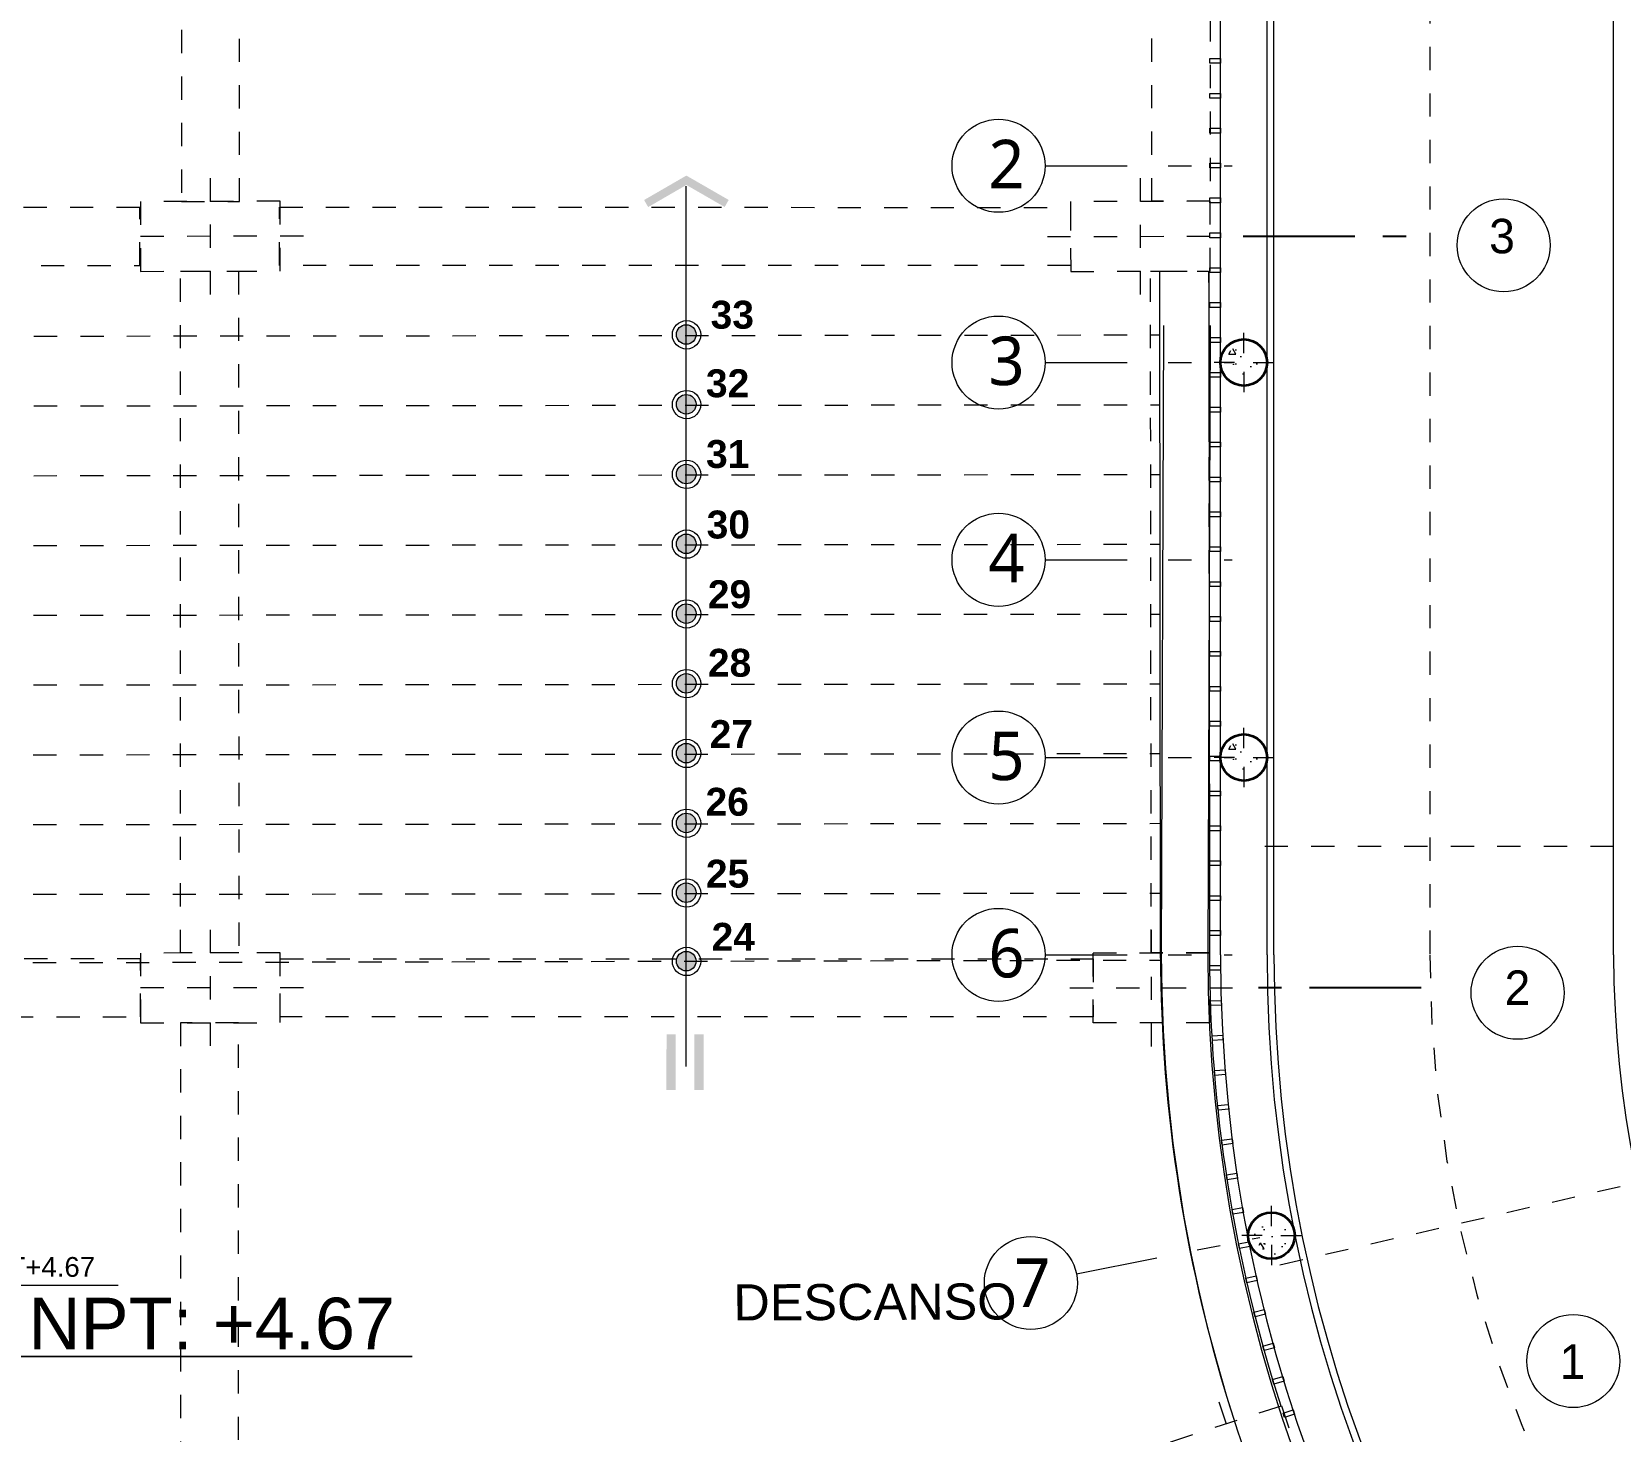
# Model space of a CAD drawing. Header units: metres. Extents: x 28 to 239, y -1 to 113.
# Drawn here: x 100.41 to 107.23, y 86.51 to 92.52 of the extents above; entities that cross this region are included whole.
import ezdxf
from ezdxf.enums import TextEntityAlignment as Align

# ---------------------------------------------------------------- set-up
doc = ezdxf.new("R2010")
doc.units = ezdxf.units.M
for name, pattern in [('ACAD_ISO10W100', [18.5, 12, -3, 0.5, -3]), ('DASHED2', [0.375, 0.25, -0.125]), ('Dot & Dashed', [0.670277762413025, 0.352777767181396, -0.176388883590699, 0, -0.14111111164093])]:
    doc.linetypes.add(name, pattern=pattern)
for name, color, linetype in [('CELOSIA', 40, 'Continuous'), ('EJE', 40, 'Continuous'), ('TEXT', 7, 'Continuous')]:
    doc.layers.add(name, color=color, linetype=linetype)
for name, color, linetype, lineweight in [('EJES', 1, 'Continuous', 13), ('Equipamiento SR', 23, 'Continuous', 0), ('ES-Acero', 12, 'Continuous', 13), ('GRAFO 0 BLANCO', 7, 'Continuous', 0), ('GRAFO00', 7, 'Continuous', 0), ('GRAFO01', 7, 'Continuous', 0), ('linea 001', 252, 'Continuous', 0), ('Proyeccciones', 1, 'DASHED2', 18), ('Structural - Bearing_Pen_No__20', 1, 'Continuous', 0), ('TEXTO 100', 7, 'Continuous', 20)]:
    doc.layers.add(name, color=color, linetype=linetype, lineweight=lineweight)
for name, color, linetype, lineweight, true_color in [('Structural - Bearing_Pen_No__169', 7, 'Continuous', 13, 0x68b353), ('Structural - Bearing_Pen_No__28', 7, 'Continuous', 35, 0xa80f02), ('Structural - Combined_Pen_No__161', 7, 'Continuous', 13, 0x6a6a6a)]:
    doc.layers.add(name, color=color, linetype=linetype, lineweight=lineweight, true_color=true_color)
doc.styles.add('Generales', font='trebuc.ttf', dxfattribs={"height": 0.1})
doc.styles.add('GENERATED_STYLE_1', font='arialbd.ttf')
doc.styles.add('GENERATED_STYLE_2', font='arial.ttf')
doc.styles.add('JOS', font='arial.ttf', dxfattribs={"height": 1})
doc.styles.add('SEYMAR', font='GOTHIC.TTF', dxfattribs={"height": 0.05})
doc.styles.add('TEXTO PETER - UAC', font='swisse.ttf')

# ---------------------------------------------------------------- blocks, each defined once
blk = doc.blocks.new('CC 20')
at = {"layer": 'Structural - Bearing_Pen_No__169', "linetype": 'Continuous', "lineweight": 13, "true_color": 0x68b353}
h = blk.add_hatch(dxfattribs=at)
h.set_pattern_fill('STRUCTURAL_CONCRETE', color=85, scale=0.5, style=0, pattern_type=2)
h.set_pattern_definition([(0, (2785.243095673833, 1847.384106738051), (0, 0.3117691577510656), [0.0300000011921, -0.1500000059605]), (0, (2785.333095677409, 1847.539991310553), (0, 0.3117691577510656), [0.0300000011921, -0.1500000059605]), (60.00000000000014, (2785.243095673833, 1847.384106738051), (-0.2700000107289013, 0.1558845788755322), [0.0300000011921, -0.1500000059605]), (60.00000000000014, (2785.423095680985, 1847.384106738051), (-0.2700000107289013, 0.1558845788755322), [0.0300000011921, -0.1500000059605]), (120.0000000000003, (2785.273095675025, 1847.384106738051), (0.2700000107289002, 0.1558845788755341), [0.03000000119209997, -0.1500000059604998]), (120.0000000000003, (2785.453095682177, 1847.384106738051), (0.2700000107289002, 0.1558845788755341), [0.03000000119209997, -0.1500000059604998]), (0, (2785.243095673833, 1847.414106739243), (0, 0.0600000023842), [0, -0.0600000023842, 0, -0.0900000035763]), (44.99999999999999, (2785.273095675025, 1847.414106739243), (-0.04242640855707682, 0.04242640855707686), [0, -0.04500000178815, 0, -0.07500000298025])])
h.paths.add_polyline_path([(2788.202981145824, 1849.662965080386), (2788.302981145824, 1849.762965080386), (2788.202981063535, 1849.862965080385), (2788.10385682874, 1849.776169994727)])
at = {"layer": 'Structural - Bearing_Pen_No__20', "color": 1, "linetype": 'Continuous', "lineweight": 0}
for p, q in [((2788.202981063535, 1849.802965025247), (2788.202981063535, 1849.890465025246)), ((2788.162981200963, 1849.762964998097), (2788.075481200963, 1849.762964998097)), ((2788.242981200963, 1849.762964998097), (2788.330481200963, 1849.762964998097)), ((2788.202981063535, 1849.722965025246), (2788.202981063535, 1849.635465025247))]:
    blk.add_line(p, q, dxfattribs=at)
at = {"layer": 'Structural - Bearing_Pen_No__28', "color": 14, "linetype": 'Continuous', "lineweight": 35, "true_color": 0xa80f02}
blk.add_circle((2788.202981145824, 1849.762965080386), 0.1, dxfattribs=at)
blk = doc.blocks.new('RR')
at = {"layer": 'Structural - Bearing_Pen_No__169', "linetype": 'Continuous', "lineweight": 13, "true_color": 0x68b353}
h = blk.add_hatch(dxfattribs=at)
h.set_pattern_fill('STRUCTURAL_CONCRETE', color=85, scale=0.5, style=0, pattern_type=2)
h.set_pattern_definition([(0, (-17.02891547372388, -6.13365549870764), (0, 0.3117691577510656), [0.0300000011921, -0.1500000059605]), (0, (-16.93891547014761, -5.977770926206404), (0, 0.3117691577510656), [0.0300000011921, -0.1500000059605]), (60.00000000000014, (-17.02891547372388, -6.13365549870764), (-0.2700000107289013, 0.1558845788755322), [0.0300000011921, -0.1500000059605]), (60.00000000000014, (-16.84891546657133, -6.13365549870764), (-0.2700000107289013, 0.1558845788755322), [0.0300000011921, -0.1500000059605]), (120.0000000000003, (-16.99891547253179, -6.13365549870764), (0.2700000107289002, 0.1558845788755341), [0.03000000119209996, -0.1500000059604996]), (120.0000000000003, (-16.81891546537923, -6.13365549870764), (0.2700000107289002, 0.1558845788755341), [0.03000000119209996, -0.1500000059604996]), (0, (-17.02891547372388, -6.103655497515547), (0, 0.0600000023842), [0, -0.0600000023842, 0, -0.0900000035763]), (44.99999999999999, (-16.99891547253179, -6.103655497515547), (-0.04242640855707682, 0.04242640855707686), [0, -0.04500000178815, 0, -0.07500000298025])])
h.paths.add_polyline_path([(-14.06903000173276, -3.854797156373252), (-13.96903000173285, -3.754797156373343), (-14.06903008402156, -3.654797156373434), (-14.16815431881611, -3.741592242032084)])
h = blk.add_hatch(dxfattribs=at)
h.set_pattern_fill('STRUCTURAL_CONCRETE', color=85, scale=0.5, style=0, pattern_type=2)
h.set_pattern_definition([(0, (-17.02891547372388, -7.832085082565072), (0, 0.3117691577510656), [0.0300000011921, -0.1500000059605]), (0, (-16.93891547014761, -7.676200510063836), (0, 0.3117691577510656), [0.0300000011921, -0.1500000059605]), (60.00000000000014, (-17.02891547372388, -7.832085082565072), (-0.2700000107289013, 0.1558845788755322), [0.0300000011921, -0.1500000059605]), (60.00000000000014, (-16.84891546657133, -7.832085082565072), (-0.2700000107289013, 0.1558845788755322), [0.0300000011921, -0.1500000059605]), (120.0000000000003, (-16.99891547253179, -7.832085082565072), (0.2700000107289002, 0.1558845788755341), [0.03000000119209996, -0.1500000059604996]), (120.0000000000003, (-16.81891546537923, -7.832085082565072), (0.2700000107289002, 0.1558845788755341), [0.03000000119209996, -0.1500000059604996]), (0, (-17.02891547372388, -7.802085081372979), (0, 0.0600000023842), [0, -0.0600000023842, 0, -0.0900000035763]), (44.99999999999999, (-16.99891547253179, -7.802085081372979), (-0.04242640855707682, 0.04242640855707686), [0, -0.04500000178815, 0, -0.07500000298025])])
h.paths.add_polyline_path([(-14.06903000173276, -5.553226740230684), (-13.96903000173285, -5.453226740230775), (-14.06903008402156, -5.353226740230866), (-14.16815431881611, -5.440021825889517)])
blk.add_line((-14.16903000173301, -6.301656326168541), (-14.16903000173301, -0.1974156017051882))
blk.add_arc((-7.891030001732986, -6.301656326168541), 6.278, 180, 0)
at = {"layer": 'CELOSIA', "linetype": 'Continuous', "lineweight": 5}
for p, q in [((-14.21458611735457, -2.468022805504518), (-14.21458611735457, -2.447415503080151)), ((-14.21458611735457, -2.447415503080151), (-14.16903022764987, -2.447415503080151)), ((-14.16903022764987, -2.447415503080151), (-14.16903022764987, -2.468022805504518)), ((-14.16903022764987, -2.468022805504518), (-14.21458611735457, -2.468022805504518)), ((-14.21458611735457, -2.618022805504552), (-14.21458611735457, -2.597415503080128)), ((-14.21458611735457, -2.597415503080128), (-14.16903022764987, -2.597415503080128)), ((-14.16903022764987, -2.618022805504552), (-14.21458611735457, -2.618022805504552)), ((-14.16903022764987, -2.597415503080128), (-14.16903022764987, -2.618022805504552)), ((-14.21458611735457, -2.768022805504529), (-14.21458611735457, -2.747415503080163)), ((-14.21458611735457, -2.747415503080163), (-14.16903022764987, -2.747415503080163)), ((-14.16903022764987, -2.768022805504529), (-14.21458611735457, -2.768022805504529)), ((-14.16903022764987, -2.747415503080163), (-14.16903022764987, -2.768022805504529)), ((-14.21458611735457, -2.918022805504563), (-14.21458611735457, -2.89741550308014)), ((-14.21458611735457, -2.89741550308014), (-14.16903022764987, -2.89741550308014)), ((-14.16903022764987, -2.918022805504563), (-14.21458611735457, -2.918022805504563)), ((-14.16903022764987, -2.89741550308014), (-14.16903022764987, -2.918022805504563)), ((-14.21458611735457, -3.06802280550454), (-14.21458611735457, -3.047415503080117)), ((-14.21458611735457, -3.047415503080117), (-14.16903022764987, -3.047415503080117)), ((-14.16903022764987, -3.06802280550454), (-14.21458611735457, -3.06802280550454)), ((-14.16903022764987, -3.047415503080117), (-14.16903022764987, -3.06802280550454)), ((-14.21458611735457, -3.218022805504518), (-14.21458611735457, -3.197415503080151)), ((-14.21458611735457, -3.197415503080151), (-14.16903022764987, -3.197415503080151)), ((-14.16903022764987, -3.197415503080151), (-14.16903022764987, -3.218022805504518)), ((-14.16903022764987, -3.218022805504518), (-14.21458611735457, -3.218022805504518)), ((-14.21458611735457, -3.368022805504552), (-14.21458611735457, -3.347415503080128)), ((-14.21458611735457, -3.347415503080128), (-14.16903022764987, -3.347415503080128)), ((-14.16903022764987, -3.368022805504552), (-14.21458611735457, -3.368022805504552)), ((-14.16903022764987, -3.347415503080128), (-14.16903022764987, -3.368022805504552)), ((-14.21458611735457, -3.518022805504529), (-14.21458611735457, -3.497415503080163)), ((-14.21458611735457, -3.497415503080163), (-14.16903022764987, -3.497415503080163)), ((-14.16903022764987, -3.518022805504529), (-14.21458611735457, -3.518022805504529)), ((-14.16903022764987, -3.497415503080163), (-14.16903022764987, -3.518022805504529)), ((-14.21458611735457, -3.668022805504563), (-14.21458611735457, -3.64741550308014)), ((-14.21458611735457, -3.64741550308014), (-14.16903022764987, -3.64741550308014)), ((-14.16903022764987, -3.668022805504563), (-14.21458611735457, -3.668022805504563)), ((-14.16903022764987, -3.64741550308014), (-14.16903022764987, -3.668022805504563)), ((-14.21458611735457, -3.81802280550454), (-14.21458611735457, -3.797415503080117)), ((-14.21458611735457, -3.797415503080117), (-14.16903022764987, -3.797415503080117)), ((-14.16903022764987, -3.81802280550454), (-14.21458611735457, -3.81802280550454)), ((-14.16903022764987, -3.797415503080117), (-14.16903022764987, -3.81802280550454)), ((-14.21458631235646, -3.968022530005896), (-14.21458631235646, -3.94741522758153)), ((-14.21458631235646, -3.94741522758153), (-14.1690304226517, -3.94741522758153)), ((-14.1690304226517, -3.94741522758153), (-14.1690304226517, -3.968022530005896)), ((-14.1690304226517, -3.968022530005896), (-14.21458631235646, -3.968022530005896)), ((-14.21458653827329, -4.118022431797726), (-14.21458653827329, -4.09741512937336)), ((-14.21458653827329, -4.09741512937336), (-14.16903064856859, -4.09741512937336)), ((-14.16903064856859, -4.118022431797726), (-14.21458653827329, -4.118022431797726)), ((-14.16903064856859, -4.09741512937336), (-14.16903064856859, -4.118022431797726)), ((-14.21458653827329, -4.26802243179776), (-14.21458653827329, -4.247415129373337)), ((-14.21458653827329, -4.247415129373337), (-14.16903064856859, -4.247415129373337)), ((-14.16903064856859, -4.26802243179776), (-14.21458653827329, -4.26802243179776)), ((-14.16903064856859, -4.247415129373337), (-14.16903064856859, -4.26802243179776)), ((-14.21458653827329, -4.418022431797738), (-14.21458653827329, -4.397415129373314)), ((-14.21458653827329, -4.397415129373314), (-14.16903064856859, -4.397415129373314)), ((-14.16903064856859, -4.418022431797738), (-14.21458653827329, -4.418022431797738)), ((-14.16903064856859, -4.397415129373314), (-14.16903064856859, -4.418022431797738)), ((-14.21458653827329, -4.568022431797715), (-14.21458653827329, -4.547415129373348)), ((-14.21458653827329, -4.547415129373348), (-14.16903064856859, -4.547415129373348)), ((-14.16903064856859, -4.568022431797715), (-14.21458653827329, -4.568022431797715)), ((-14.16903064856859, -4.547415129373348), (-14.16903064856859, -4.568022431797715)), ((-14.21458653827329, -4.718022431797749), (-14.21458653827329, -4.697415129373326)), ((-14.21458653827329, -4.697415129373326), (-14.16903064856859, -4.697415129373326)), ((-14.16903064856859, -4.697415129373326), (-14.16903064856859, -4.718022431797749)), ((-14.16903064856859, -4.718022431797749), (-14.21458653827329, -4.718022431797749)), ((-14.21458653827329, -4.868022431797726), (-14.21458653827329, -4.84741512937336)), ((-14.21458653827329, -4.84741512937336), (-14.16903064856859, -4.84741512937336)), ((-14.16903064856859, -4.84741512937336), (-14.16903064856859, -4.868022431797726)), ((-14.16903064856859, -4.868022431797726), (-14.21458653827329, -4.868022431797726)), ((-14.21458653827329, -5.01802243179776), (-14.21458653827329, -4.997415129373337)), ((-14.21458653827329, -4.997415129373337), (-14.16903064856859, -4.997415129373337)), ((-14.16903064856859, -5.01802243179776), (-14.21458653827329, -5.01802243179776)), ((-14.16903064856859, -4.997415129373337), (-14.16903064856859, -5.01802243179776)), ((-14.21458653827329, -5.168022431797738), (-14.21458653827329, -5.147415129373314)), ((-14.21458653827329, -5.147415129373314), (-14.16903064856859, -5.147415129373314)), ((-14.16903064856859, -5.168022431797738), (-14.21458653827329, -5.168022431797738)), ((-14.16903064856859, -5.147415129373314), (-14.16903064856859, -5.168022431797738)), ((-14.21458653827329, -5.318022431797715), (-14.21458653827329, -5.297415129373348)), ((-14.21458653827329, -5.297415129373348), (-14.16903064856859, -5.297415129373348)), ((-14.16903064856859, -5.318022431797715), (-14.21458653827329, -5.318022431797715)), ((-14.16903064856859, -5.297415129373348), (-14.16903064856859, -5.318022431797715)), ((-14.21458653827329, -5.468022431797749), (-14.21458653827329, -5.447415129373326)), ((-14.21458653827329, -5.447415129373326), (-14.16903064856859, -5.447415129373326)), ((-14.16903064856859, -5.447415129373326), (-14.16903064856859, -5.468022431797749)), ((-14.16903064856859, -5.468022431797749), (-14.21458653827329, -5.468022431797749)), ((-14.21458653827329, -5.618022431797726), (-14.21458653827329, -5.59741512937336)), ((-14.21458653827329, -5.59741512937336), (-14.16903064856859, -5.59741512937336)), ((-14.16903064856859, -5.59741512937336), (-14.16903064856859, -5.618022431797726)), ((-14.16903064856859, -5.618022431797726), (-14.21458653827329, -5.618022431797726)), ((-14.21458653827329, -5.76802243179776), (-14.21458653827329, -5.747415129373337)), ((-14.21458653827329, -5.747415129373337), (-14.16903064856859, -5.747415129373337)), ((-14.16903064856859, -5.76802243179776), (-14.21458653827329, -5.76802243179776)), ((-14.16903064856859, -5.747415129373337), (-14.16903064856859, -5.76802243179776)), ((-14.21458653827329, -5.918022431797738), (-14.21458653827329, -5.897415129373314)), ((-14.21458653827329, -5.897415129373314), (-14.16903064856859, -5.897415129373314)), ((-14.16903064856859, -5.918022431797738), (-14.21458653827329, -5.918022431797738)), ((-14.16903064856859, -5.897415129373314), (-14.16903064856859, -5.918022431797738)), ((-14.21458653825351, -6.068022431404131), (-14.21458653825351, -6.047415128979708)), ((-14.21458653825351, -6.047415128979708), (-14.16903064854881, -6.047415128979708)), ((-14.16903064854881, -6.068022431404131), (-14.21458653825351, -6.068022431404131)), ((-14.16903064854881, -6.047415128979708), (-14.16903064854881, -6.068022431404131)), ((-14.21458653825351, -6.218022431404108), (-14.21458653825351, -6.197415128979685)), ((-14.21458653825351, -6.197415128979685), (-14.16903064854881, -6.197415128979685)), ((-14.16903064854881, -6.197415128979685), (-14.16903064854881, -6.218022431404108)), ((-14.16903064854881, -6.218022431404108), (-14.21458653825351, -6.218022431404108)), ((-14.21458653825351, -6.368022431404086), (-14.21458653825351, -6.347415128979719)), ((-14.21458653825351, -6.347415128979719), (-14.16903064854881, -6.347415128979719)), ((-14.16903064854881, -6.347415128979719), (-14.16903064854881, -6.368022431404086)), ((-14.16903064854881, -6.368022431404086), (-14.21458653825351, -6.368022431404086))]:
    blk.add_line(p, q, dxfattribs=at)
for points in [[(-14.16528907840564, -6.517915720673045), (-14.21081934236503, -6.519443513386705), (-14.2115104426091, -6.49884780282207), (-14.1659801786497, -6.49732001010841)], [(-14.15836488848601, -6.667181296874261), (-14.20384589429256, -6.669792273245591), (-14.20502697493998, -6.649218844709893), (-14.15954596913343, -6.646607868338563)], [(-14.14789015185625, -6.81623979726001), (-14.1932961337836, -6.819932478128635), (-14.19496652573315, -6.799392986802303), (-14.14956054380579, -6.795700305933678)], [(-14.13387080262427, -6.965006777776026), (-14.1791760374484, -6.969779071178408), (-14.18133479439595, -6.949285153015907), (-14.13602955957182, -6.944512859613525)], [(-14.11631478297852, -7.113397959518423), (-14.16149360455015, -7.119247161873076), (-14.16413950352489, -7.098810427010946), (-14.11896068195327, -7.092961224656293)], [(-14.09523203868838, -7.261329276479785), (-14.14025885247347, -7.268252074118834), (-14.14339039453085, -7.247884100298336), (-14.09836358074577, -7.240961302659287)], [(-14.07063451347, -7.408716923173316), (-14.1154838110493, -7.416709394219808), (-14.11909922211998, -7.396421720227963), (-14.07424992454068, -7.38842924918147)], [(-14.04253614221966, -7.555477402110256), (-14.08718251573984, -7.5645350186999), (-14.09127974763493, -7.544339137832566), (-14.04663337411475, -7.535281521242922)], [(-14.01095284311975, -7.701527571102602), (-14.05537099968714, -7.711645201948926), (-14.05994773125843, -7.691552555499683), (-14.01552957469104, -7.68143492465336)], [(-13.97590250862075, -7.846784690364359), (-14.02006728463033, -7.857956603665627), (-14.02512092308521, -7.837978574444094), (-13.98095614707563, -7.826806661142825)], [(-13.93740499530466, -7.991166469385121), (-13.9812913706956, -8.003386336071529), (-13.98681905306611, -7.983534241954771), (-13.94293267767517, -7.971314375268364)], [(-13.89548211263633, -8.134591113548879), (-13.93906522506623, -8.14785201086805), (-13.94506381983075, -8.12813709838889), (-13.90148070740085, -8.11487620106972)], [(-13.85015761060768, -8.276977370472025), (-13.89341276953758, -8.291271785910865), (-13.89987887839501, -8.2717052238865), (-13.85662371946512, -8.25741080844766)]]:
    blk.add_lwpolyline(points, close=True, dxfattribs=at)
at = {"layer": 'EJES', "linetype": 'Dot & Dashed'}
for p, q in [((-14.92310830965559, -2.908992148605535), (-14.11899540207139, -2.908992148605535)), ((-14.92310830965559, -3.754797238662036), (-14.11899540207139, -3.754797238662036)), ((-14.92310830965573, -4.603226740240075), (-14.11899540207156, -4.603226740240075)), ((-14.92310830965567, -5.453226740995547), (-14.1189954020715, -5.453226740995547)), ((-14.92310830965556, -6.301656326168541), (-14.11899540207139, -6.301656326168541))]:
    blk.add_line(p, q, dxfattribs=at)
blk.add_lwpolyline([(-14.78798890279049, -7.673546748899128), (-13.99930923309071, -7.516668608694829)], dxfattribs=at)
at = {"layer": 'EJES', "color": 1}
for centre in [(-15.12310830965566, -2.908992148605535), (-15.12310830965566, -3.754797238662036), (-15.12310830965555, -4.603226740240132), (-15.12310830965555, -5.453226740995547), (-15.12310830965555, -6.301656326168541), (-14.98414595274903, -7.712564813302379)]:
    blk.add_circle(centre, 0.2000000000000114, dxfattribs=at)
at = {"layer": 'linea 001'}
for p, q in [((-13.96903000173273, -6.301656326168541), (-13.96910087394144, -0.2475175664569065)), ((-13.93903000173276, -6.301656326168541), (-13.9391010259576, -0.2775175763914035)), ((-12.47899540819338, -6.301656326168541), (-12.47899540819338, -1.897415601705234))]:
    blk.add_line(p, q, dxfattribs=at)
for radius in [6.077999999999761, 6.04799999999976, 4.587965406460392]:
    blk.add_arc((-7.891030001732986, -6.301656326168541), radius, 180, 0, dxfattribs=at)
at = {"layer": 'Proyeccciones', "linetype": 'DASHED2', "lineweight": 9, "ltscale": 0.4}
for p, q in [((-13.26899540819343, -1.797415601705211), (-13.2689954081934, -6.301656326168541)), ((-12.47899540819338, -5.835469614609053), (-14.05899540819343, -5.835469614609053)), ((-13.91320148146323, -7.633751580844205), (-12.37358771030247, -7.279461501150536))]:
    blk.add_line(p, q, dxfattribs=at)
blk.add_arc((-7.891030001732986, -6.301656326168541), 5.377965406460419, 180, 280.5003547340533, dxfattribs=at)
at = {"layer": 'Structural - Bearing_Pen_No__20', "color": 1, "linetype": 'Continuous', "lineweight": 0}
for p, q in [((-14.06903008402156, -3.714797211512405), (-14.06903008402156, -3.627297211512541)), ((-14.10902994659369, -3.75479723866215), (-14.19652994659378, -3.75479723866215)), ((-14.02902994659331, -3.75479723866215), (-13.94152994659368, -3.75479723866215)), ((-14.06903008402156, -3.794797211512559), (-14.06903008402156, -3.882297211512423)), ((-14.06903008402156, -5.413226795369837), (-14.06903008402156, -5.325726795369974)), ((-14.10902994659369, -5.453226822519582), (-14.19652994659378, -5.453226822519582)), ((-14.02902994659331, -5.453226822519582), (-13.94152994659368, -5.453226822519582)), ((-14.06903008402156, -5.493226795369992), (-14.06903008402156, -5.580726795369856))]:
    blk.add_line(p, q, dxfattribs=at)
at = {"layer": 'Structural - Bearing_Pen_No__28', "color": 14, "linetype": 'Continuous', "lineweight": 35, "true_color": 0xa80f02}
for centre in [(-14.06903000173276, -3.754797156373343), (-14.06903000173276, -5.453226740230775)]:
    blk.add_circle(centre, 0.1, dxfattribs=at)
blk.add_blockref('CC 20', (-2802.152933135359, -1857.271745625833))
at = {"layer": 'EJES', "color": 0, "char_height": 0.1150000000000066, "width": 0.2605924394428747, "attachment_point": 1, "style": 'Generales'}
for s, insert in [('{\\H1.1304x; \\P\\H1.60774x;2}', (-15.16677052475833, -2.580453329864099)), ('{\\H1.1304x; \\P\\H1.60774x;3}', (-15.16677052475833, -3.426258419920714)), ('{\\H1.1304x; \\P\\H1.60774x;4}', (-15.16677052475819, -4.274687921498753)), ('{\\H1.1304x; \\P\\H1.60774x;5}', (-15.16677052475819, -5.124687922254168)), ('{\\H1.1304x; \\P\\H1.60774x;6}', (-15.16677052475819, -5.973117507427219)), ('{\\H1.1304x; \\P\\H1.60774x;7}', (-15.05622521410055, -7.390067608543802))]:
    blk.add_mtext(s, dxfattribs=dict(at, insert=insert))
at = {"layer": 'Structural - Combined_Pen_No__161', "color": 7, "style": 'GENERATED_STYLE_2'}
blk.add_attdef('SUBE', text='', height=0.1200000000000068, rotation=270.000000210916, dxfattribs=at).set_placement((-2.302895165777244, -3.07904611324318), align=Align.MIDDLE_LEFT)
blk = doc.blocks.new('verde')
at = {"layer": 'ES-Acero', "true_color": 0x139b48}
h = blk.add_hatch(color=114, dxfattribs=at)
h.dxf.hatch_style = 1
h.paths.add_polyline_path([(2620.129147124656, 1945.169495782249), (2620.11575471157, 1945.184349848081), (2620.022450918113, 1945.100227227476), (2619.929147124657, 1945.184349848081), (2619.915754711571, 1945.169495782249), (2620.022450918113, 1945.073298573428)])
at = {"layer": 'ES-Acero', "color": 112}
blk.add_lwpolyline([(2620.731353600055, 1945.286762900452), (2620.022450918113, 1945.286762900452), (2620.022450918113, 1945.100227227476)], dxfattribs=at)
at = {"layer": 'ES-Acero', "color": 114, "true_color": 0x139b48}
blk.add_lwpolyline([(2620.129147124656, 1945.169495782249), (2620.11575471157, 1945.184349848081), (2620.022450918113, 1945.100227227476), (2619.929147124657, 1945.184349848081), (2619.915754711571, 1945.169495782249), (2620.022450918113, 1945.073298573428)], close=True, dxfattribs=at)
blk = doc.blocks.new('ERF')
at = {"layer": 'Equipamiento SR'}
for points in [[(0.8326611505045207, 5.783918643462854, -1), (0.8923214893089266, 5.72478621867667, -1)], [(0.8326611505045207, 5.783918643463082, -1), (0.8923214893093814, 5.724786218676897, -1)], [(0.8326611505045207, 5.483918468944509, -1), (0.8923214893089266, 5.424786044158324, -1)], [(0.8326611505045207, 5.483918468944736, -1), (0.8923214893093814, 5.424786044158552, -1)], [(0.8326611505045207, 5.183918294426391, -1), (0.8923214893089266, 5.124785869640206, -1)], [(0.8326611505045207, 5.183918294426618, -1), (0.8923214893093814, 5.124785869640434, -1)], [(0.8326611505045207, 4.883918119908273, -1), (0.8923214893089266, 4.824785695122088, -1)], [(0.8326611505045207, 4.8839181199085, -1), (0.8923214893093814, 4.824785695122316, -1)], [(0.8326611505045207, 4.583917945390155, -1), (0.8923214893089266, 4.52478552060397, -1)], [(0.8326611505045207, 4.583917945390382, -1), (0.8923214893093814, 4.524785520604198, -1)], [(0.8326611505045207, 4.283917770872037, -1), (0.8923214893089266, 4.224785346085852, -1)], [(0.8326611505045207, 4.283917770872264, -1), (0.8923214893093814, 4.22478534608608, -1)], [(0.8326611505045207, 3.983914526726309, -1), (0.8923214893089266, 3.924782101940124, -1)], [(0.8326611505045207, 3.983914526726537, -1), (0.8923214893093814, 3.924782101940352, -1)], [(0.8326611505045207, 3.683917421835801, -1), (0.8923214893089266, 3.624784997049616, -1)], [(0.8326611505045207, 3.683917421836028, -1), (0.8923214893093814, 3.624784997049844, -1)], [(0.8326611505045207, 3.383917247317001, -1), (0.8923214893089266, 3.324784822530816, -1)], [(0.8326611505045207, 3.383917247317228, -1), (0.8923214893093814, 3.324784822531043, -1)], [(0.8326611505045207, 3.089696879752225, -1), (0.8923214893089266, 3.03056445496604, -1)], [(0.8326611505045207, 3.089696879752452, -1), (0.8923214893093814, 3.030564454966267, -1)]]:
    blk.add_hatch(color=256, dxfattribs=at).paths.add_polyline_path(points)
at = {"layer": 'GRAFO00'}
for points in [[(0.68132308356968, 6.332608906761877), (0.6988476462125277, 6.30231221056583), (0.8631360093832541, 6.397341775440552), (1.027578207446879, 6.302578659096795), (1.045053635025909, 6.332903722721809), (0.8631032533021994, 6.437756278884805)], [(0.68132308356968, 6.332608906761877), (0.6988476462125277, 6.30231221056583), (0.8631360093841636, 6.397341775440324), (1.027578207446879, 6.302578659096795), (1.045053635026363, 6.3329037227209), (0.8631032533026541, 6.43775627888526)], [(0.8920794776827847, 5.784160833964322, -1), (0.8329031649155354, 5.724544025428528, -1)], [(0.8920794776827847, 5.484160659445976, -1), (0.8329031649155354, 5.424543850910183, -1)], [(0.8920794776827847, 5.184160484927858, -1), (0.8329031649155354, 5.124543676392065, -1)], [(0.8920794776827847, 4.88416031040974, -1), (0.8329031649155354, 4.824543501873947, -1)], [(0.8920794776827847, 4.584160135891622, -1), (0.8329031649155354, 4.524543327355829, -1)], [(0.8920794776827847, 4.284159961373504, -1), (0.8329031649155354, 4.224543152837711, -1)], [(0.8920794776827847, 3.984156717227776, -1), (0.8329031649155354, 3.924539908691983, -1)], [(0.8920794776827847, 3.684159612337268, -1), (0.8329031649155354, 3.624542803801475, -1)], [(0.8920794776827847, 3.384159437818468, -1), (0.8329031649155354, 3.324542629282675, -1)], [(0.8920794776827847, 3.089939070253692, -1), (0.8329031649155354, 3.030322261717899, -1)]]:
    blk.add_hatch(color=256, dxfattribs=at).paths.add_polyline_path(points)
h = blk.add_hatch(color=256, dxfattribs=at)
h.paths.add_polyline_path([(0.9373889723620437, 2.505881054995413), (0.8973890158191011, 2.505939854455434), (0.8977418218906337, 2.745939595589377), (0.9377417784358499, 2.745880794266256)])
h.paths.add_polyline_path([(0.8173891027295781, 2.506057455237666), (0.7773891461820881, 2.506116258423432), (0.7777419522540754, 2.746115999557375), (0.8177419088015654, 2.746057196372064)])
blk.add_line((2.901603955137546, 3.073112107850463), (2.898417971018773, 6.026828432960698))
at = {"color": 4, "lineweight": 0, "elevation": 2.486337311843933e-10}
blk.add_lwpolyline([(0.8624913199074058, 2.607763210475284), (0.8624913199074058, 6.392550620611516)], dxfattribs=at)
blk.add_lwpolyline([(3.108431553918365, 6.0272814904054), (3.111600993270315, 3.088911381057684, 0.0780997226670688), (3.418796963547777, 1.147870286971781, 0.0780997226670688)], format="xyb")
blk.add_arc((9.440642121671374, 3.095738128945456), 6.539077311075158, 180.0618012540362, 197.928360187224)
at = {"layer": 'EJE', "linetype": 'ACAD_ISO10W100', "ltscale": 0.04}
for points in [[(3.257307586503032, 6.176942841056686), (4.018639492195746, 6.17651085041102)], [(4.02214615782492, 2.946023754164159), (3.214761181653614, 2.945419651248855)]]:
    blk.add_lwpolyline(points, dxfattribs=at)
at = {"layer": 'EJES', "color": 1}
for centre in [(4.376482204379414, 6.137970756967135), (4.43650351291015, 2.924025006036445), (4.676084693121567, 1.340518517636028)]:
    blk.add_circle(centre, 0.2000000000000114, dxfattribs=at)
at = {"layer": 'Equipamiento SR'}
for centre in [(0.862491319906951, 5.754352431069762), (0.862491319906951, 5.754352431069762), (0.8624913199074058, 5.754352431069989), (0.8624913199074058, 5.754352431069989), (0.862491319906951, 5.454352256551417), (0.862491319906951, 5.454352256551417), (0.8624913199074058, 5.454352256551644), (0.8624913199074058, 5.454352256551644), (0.862491319906951, 5.154352082033299), (0.862491319906951, 5.154352082033299), (0.8624913199074058, 5.154352082033526), (0.8624913199074058, 5.154352082033526), (0.862491319906951, 4.854351907515181), (0.862491319906951, 4.854351907515181), (0.8624913199074058, 4.854351907515408), (0.8624913199074058, 4.854351907515408), (0.862491319906951, 4.554351732997063), (0.862491319906951, 4.554351732997063), (0.8624913199074058, 4.55435173299729), (0.8624913199074058, 4.55435173299729), (0.862491319906951, 4.254351558478945), (0.862491319906951, 4.254351558478945), (0.8624913199074058, 4.254351558479172), (0.8624913199074058, 4.254351558479172), (0.862491319906951, 3.954348314333217), (0.862491319906951, 3.954348314333217), (0.8624913199074058, 3.954348314333444), (0.8624913199074058, 3.954348314333444), (0.862491319906951, 3.654351209442709), (0.862491319906951, 3.654351209442709), (0.8624913199074058, 3.654351209442936), (0.8624913199074058, 3.654351209442936), (0.862491319906951, 3.354351034923909), (0.862491319906951, 3.354351034923909), (0.8624913199074058, 3.354351034924136), (0.8624913199074058, 3.354351034924136), (0.862491319906951, 3.060130667359132), (0.862491319906951, 3.060130667359132), (0.8624913199074058, 3.06013066735936), (0.8624913199074058, 3.06013066735936)]:
    blk.add_circle(centre, 0.042, dxfattribs=at)
at = {"layer": 'GRAFO00'}
for centre, radius in [((0.8638198382059841, 5.753017334590638), 0.06095094523494406), ((0.862491319906951, 5.754352431069762), 0.042), ((0.862491319906951, 5.754352431069762), 0.042), ((0.8624913199074058, 5.754352431069989), 0.042), ((0.8638198382059841, 5.453017160072292), 0.06095094523494406), ((0.862491319906951, 5.454352256551417), 0.042), ((0.862491319906951, 5.454352256551417), 0.042), ((0.8624913199074058, 5.454352256551644), 0.042), ((0.8638198382059841, 5.153016985554174), 0.06095094523494406), ((0.862491319906951, 5.154352082033299), 0.042), ((0.862491319906951, 5.154352082033299), 0.042), ((0.8624913199074058, 5.154352082033526), 0.042), ((0.8638198382059841, 4.853016811036056), 0.06095094523494406), ((0.862491319906951, 4.854351907515181), 0.042), ((0.862491319906951, 4.854351907515181), 0.042), ((0.8624913199074058, 4.854351907515408), 0.042), ((0.8638198382059841, 4.553016636517938), 0.06095094523494406), ((0.862491319906951, 4.554351732997063), 0.042), ((0.862491319906951, 4.554351732997063), 0.042), ((0.8624913199074058, 4.55435173299729), 0.042), ((0.8638198382059841, 4.25301646199982), 0.06095094523494406), ((0.862491319906951, 4.254351558478945), 0.042), ((0.862491319906951, 4.254351558478945), 0.042), ((0.8624913199074058, 4.254351558479172), 0.042), ((0.8638198382059841, 3.953013217854092), 0.06095094523494406), ((0.862491319906951, 3.954348314333217), 0.042), ((0.862491319906951, 3.954348314333217), 0.042), ((0.8624913199074058, 3.954348314333444), 0.042), ((0.8638198382059841, 3.653016112963584), 0.06095094523494406), ((0.862491319906951, 3.654351209442709), 0.042), ((0.862491319906951, 3.654351209442709), 0.042), ((0.8624913199074058, 3.654351209442936), 0.042), ((0.8638198382059841, 3.353015938444784), 0.06095094523494406), ((0.862491319906951, 3.354351034923909), 0.042), ((0.862491319906951, 3.354351034923909), 0.042), ((0.8624913199074058, 3.354351034924136), 0.042), ((0.8638198382059841, 3.058795570880008), 0.06095094523494406), ((0.862491319906951, 3.060130667359132), 0.042), ((0.862491319906951, 3.060130667359132), 0.042), ((0.8624913199074058, 3.06013066735936), 0.042)]:
    blk.add_circle(centre, radius, dxfattribs=at)
at = {"layer": 'Proyeccciones', "color": 4, "linetype": 'DASHED2', "lineweight": 9, "ltscale": 0.4}
for p, q in [((-5.941754557655202, 5.743138326430241), (2.898658610316545, 5.752673912403722)), ((-5.942188550194658, 5.443137683791562), (2.898982200863031, 5.452674086921704)), ((-5.942622542734114, 5.143137041153793), (2.899305791409972, 5.152674261439913)), ((-5.94305653527357, 4.843136398516478), (2.899629381956004, 4.852674435957212)), ((-5.943490527813026, 4.543135755878026), (2.89995297250249, 4.55267461047633)), ((-5.943924520352482, 4.243135113239802), (2.900276563049431, 4.252674784994312)), ((-5.944358512670021, 3.943134624002411), (2.900600161871864, 3.952667286910852)), ((-5.944792505431394, 3.643133827964036), (2.900923744142403, 3.65267513403073)), ((-5.94522649797085, 3.343133185325357), (2.901247334688435, 3.352675308548257)), ((-5.945830140800751, 3.044449621159899), (2.901557818085678, 3.064827081320615))]:
    blk.add_line(p, q, dxfattribs=at)
at = {"layer": 'Proyeccciones', "color": 165, "linetype": 'DASHED2', "lineweight": 9, "ltscale": 0.4, "true_color": 0x5e67af}
for points in [[(-1.057067770864649, 9.063937969346668), (-1.307067770864649, 9.063937969346668), (-1.30778998144018, 6.326382268715903), (-1.05778998144018, 6.32635121171829)], [(2.864411195793821, 8.913927979557727), (3.1144111230779, 8.913927979557727), (3.114689464504465, 6.327026029030819), (2.864689537220386, 6.327026029030819)], [(-1.486478724563256, 6.300854058877164), (-4.911250632021563, 6.299453952274277), (-4.911250632021563, 6.049453952274277), (-1.486478742742236, 6.050854058877164)], [(-1.483092220326228, 6.026018831218764), (-0.8830936572956603, 6.02733198035223), (-0.8837502318618249, 6.327331261867059), (-1.483748794893302, 6.326018112734275)], [(-0.8864251915360342, 6.301673776313052), (2.514865683389019, 6.300941862148917), (2.515162313236544, 6.050941862148917), (-0.8864251915360342, 6.051673776313052)], [(3.114689357260147, 6.327075741911969), (2.514690753404636, 6.325781380478631), (2.515337934121078, 6.025782078551558), (3.115336537976589, 6.027076439984214)], [(-1.061425552194521, 3.095443764202216), (-1.311425552194521, 3.095174105256817), (-1.311856897434552, 6.026374977660268), (-1.061856897434552, 6.026644636605894)], [(2.858269658213032, 6.026876651642894), (3.108269512780737, 6.027146311130124), (3.111594090380152, 3.095311013811894), (2.861593653732655, 3.095580996814803)], [(-1.483259255813948, 2.794985344182962), (-0.883259604850366, 2.795632525276162), (-0.8835831953968523, 3.095632350757498), (-1.483582846360434, 3.09498516966498)], [(3.111594090379583, 3.095311013810189), (3.111919737578035, 2.795311190553022), (2.611270402572416, 2.794765173787638), (2.611595554202893, 3.095850977291704)], [(-1.483417752513503, 3.070311938671054), (-5.645872904132318, 3.070312767398306), (-5.645063604719269, 2.820313855835863), (-1.483425054402176, 2.820311938671054)], [(-0.8835562294393071, 3.070632292585103), (2.611567974720458, 3.070312767398306), (2.611297992187758, 2.820312767398306), (-0.883286570807229, 2.820632583448557)], [(-1.061695210983487, 2.795474793997855), (-1.311695210983487, 2.795173639875074), (-1.311695210983487, 0.001345355073326004), (-1.061695210983487, 0.001345355073326004)], [(3.421210421691001, 1.148577996716469), (3.514725926508788, 0.8635256324754863), (3.039022188227307, 0.7074615169312182), (2.945787876052407, 0.9937483133943914)]]:
    blk.add_lwpolyline(points, close=True, dxfattribs=at)
for points in [[(-1.183968371566436, 6.426674447805837), (-1.183413397221841, 5.926674464938898)], [(2.815552962954087, 5.926429491958672), (2.815013645062834, 6.426429491958444)], [(-0.7834221840733449, 6.177550479298517), (-1.583420268114708, 6.175799613787532)], [(2.41501457645353, 6.175566002609841), (3.215012714927241, 6.177291817853686)], [(-1.183690884394139, 3.195308702038503), (-1.183690884394139, 2.695308411175048)], [(2.862555828248048, 2.693121092823205), (2.862013082918963, 3.193120798250604)], [(-0.7834214582961181, 2.945740301532325), (-1.583420992914228, 2.944877393408362)], [(2.511432219609958, 2.944659454950326), (3.211756855064493, 2.945419651247377)], [(3.309451560174409, 0.6889186169343446), (3.153592385480067, 1.164005890667951)]]:
    blk.add_lwpolyline(points, dxfattribs=at)
at = {"layer": 'ES-Acero'}
blk.add_blockref('verde', (-2622.311153522327, -1943.620925936498), dxfattribs=at)
at = {"char_height": 0.12, "width": 0.2061773425264457, "attachment_point": 9, "rotation": 4.4022710127077164e-07, "style": 'GENERATED_STYLE_1'}
for s, insert in [('33', (1.153649901125448, 5.777752052819594)), ('32', (1.133550969927512, 5.482885275411761)), ('31', (1.133910086275193, 5.178815565787133)), ('30', (1.136655588692577, 4.87558248636519)), ('29', (1.141822230374657, 4.576050432070176)), ('28', (1.14198441195191, 4.2812592822509)), ('27', (1.149340504925988, 3.976357669149635)), ('26', (1.131917569753625, 3.683660458197025)), ('25', (1.133446710340706, 3.374518973395695)), ('25', (1.133446710340706, 3.374518973395922)), ('24', (1.157866622139466, 3.104699041698083)), ('24', (1.157866622139466, 3.104699041698311))]:
    blk.add_mtext(s, dxfattribs=dict(at, insert=insert))
at = {"layer": 'GRAFO01', "color": 252, "style": 'JOS'}
blk.add_text('DESCANSO', height=0.1552649359622741, rotation=0.2156386553718028, dxfattribs=at).set_placement((1.065312837254226, 1.515107591076728))
at = {"layer": 'TEXT', "color": 7, "style": 'TEXTO PETER - UAC'}
blk.add_text('N.P.T+4.67', height=0.085, dxfattribs=at).set_placement((-2.282565349104459, 1.702974884330203))
at = {"layer": 'TEXT', "char_height": 0.1484379263495198, "width": 0.2708191956776553, "attachment_point": 5, "style": 'SEYMAR'}
for s, insert in [('{\\fBankGothic Lt BT|b0|i0|c0|p34;3}', (4.369499587719076, 6.17651085568086)), ('{\\fBankGothic Lt BT|b0|i0|c0|p34;2}', (4.435896712854685, 2.946132303229476)), ('{\\fBankGothic Lt BT|b0|i0|c0|p34;1}', (4.672616515502398, 1.338400017281444))]:
    blk.add_mtext(s, dxfattribs=dict(at, insert=insert))

msp = doc.modelspace()

# ---------------------------------------------------------------- linework, layer by layer
at = {"layer": 'linea 001'}
for points in [[(105.2711018155849, 91.26138891283438), (105.2610676096522, 88.55787033635764)], [(105.4711018155849, 91.26138891282798), (105.4610676096521, 88.55787033635124)]]:
    msp.add_lwpolyline(points, dxfattribs=at)
for centre, radius, start, end in [((111.800144920723, 88.55787033635119), 6.539077311070855, 180.0000000000358, 267.9702383702071), ((111.7935193850175, 88.55519444695045), 6.332452340737464, 179.9757886573492, 268.385152786827)]:
    msp.add_arc(centre, radius, start, end, dxfattribs=at)
at = {"layer": 'TEXTO 100', "color": 7, "ltscale": 1.3}
msp.add_lwpolyline([(99.71063543461266, 86.82877760044914), (102.0404466633056, 86.82877760044914), (100.030766372125, 86.82877760044914), (100.030766372125, 87.14890853404103), (100.030766372125, 86.50864666115433)], dxfattribs=at)

# ---------------------------------------------------------------- block references
at = {"layer": 'GRAFO 0 BLANCO'}
msp.add_blockref('RR', (119.6845493867505, 94.85685077311905), dxfattribs=at)
at = {"layer": 'GRAFO01'}
msp.add_blockref('ERF', (102.3563175398446, 85.4680858005213), dxfattribs=at)

# ---------------------------------------------------------------- texts
at = {"layer": 'GRAFO01', "style": 'JOS'}
msp.add_text('NPT: +4.67', height=0.2218070513746775, rotation=8.129988784924771e-09, dxfattribs=at).set_placement((100.3912106319219, 86.85923030170267))

doc.saveas('drawing.dxf')
